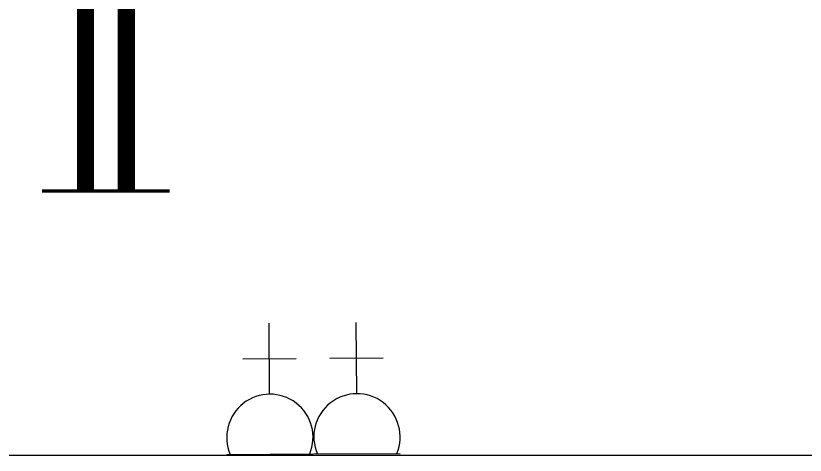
# Model space of a CAD drawing. Header units: inches. Extents: x -106706990 to 300603, y -86718466 to 1728185.
# Drawn here: x 53060 to 55555, y 26129 to 27519 of the extents above; entities that cross this region are included whole.
import ezdxf

# ---------------------------------------------------------------- set-up
doc = ezdxf.new("R2010")
doc.units = ezdxf.units.IN
doc.header["$MEASUREMENT"] = 0
doc.linetypes.add('HIDDEN', pattern=[0.375, 0.25, -0.125])
for name, color, linetype in [('A-WALL', 1, 'Continuous'), ('ELECT', 6, 'Continuous'), ('LAMP', 5, 'Continuous')]:
    doc.layers.add(name, color=color, linetype=linetype)

# ---------------------------------------------------------------- blocks, each defined once
blk = doc.blocks.new('YBC 236')
at = {"layer": 'LAMP'}
for points, const_width in [([(-134681.8, 193808.3), (-134681.8, 193533.1)], 10.9), ([(-133371.4, 193808.3), (-133371.4, 193533.1)], 10.9), ([(-134681.8, 193670.7), (-133371.4, 193670.7)], 54.6), ([(-134681.8, 193679.4), (-134681.8, 193404.2)], 10.9), ([(-133371.4, 193679.4), (-133371.4, 193404.2)], 10.9), ([(-134681.8, 193541.8), (-133371.4, 193541.8)], 54.6)]:
    blk.add_lwpolyline(points, dxfattribs=dict(at, const_width=const_width))
blk = doc.blocks.new('*U218')
at = {"layer": 'LAMP', "rotation": 90}
blk.add_blockref('YBC 236', (193606.2, 134026.6, -5.5), dxfattribs=at)
blk = doc.blocks.new('*U219')
at = {"layer": 'LAMP', "color": 0, "linetype": 'ByBlock', "lineweight": -2, "transparency": 16777216}
blk.add_blockref('*U218', (0, 0), dxfattribs=at)
blk = doc.blocks.new('SOCKET')
at = {"layer": 'ELECT', "color": 6}
for p, q in [((15248.7, 25891.4), (15248.7, 26116.4)), ((15164.3, 26003.9), (15333.1, 26003.9)), ((15112.3, 25701.6), (15385.1, 25701.6))]:
    blk.add_line(p, q, dxfattribs=at)
blk.add_arc((15248.7, 25755), 136.4, 336.9763, 203.0237, dxfattribs=at)

msp = doc.modelspace()

# ---------------------------------------------------------------- linework, layer by layer
at = {"layer": 'A-WALL', "color": 8}
msp.add_line((51988.8, 26129.4), (60688.8, 26129.4), dxfattribs=at)

# ---------------------------------------------------------------- block references
at = {"layer": 'ELECT', "color": 7, "linetype": 'HIDDEN', "rotation": 0.3223035851749931}
for p in [(38759.3, 345.6), (39034.5, 347.1)]:
    msp.add_blockref('SOCKET', p, dxfattribs=at)
at = {"layer": 'LAMP', "color": 0}
msp.add_blockref('*U219', (53344.6, 27620, -16.4), dxfattribs=at)

doc.saveas('drawing.dxf')
